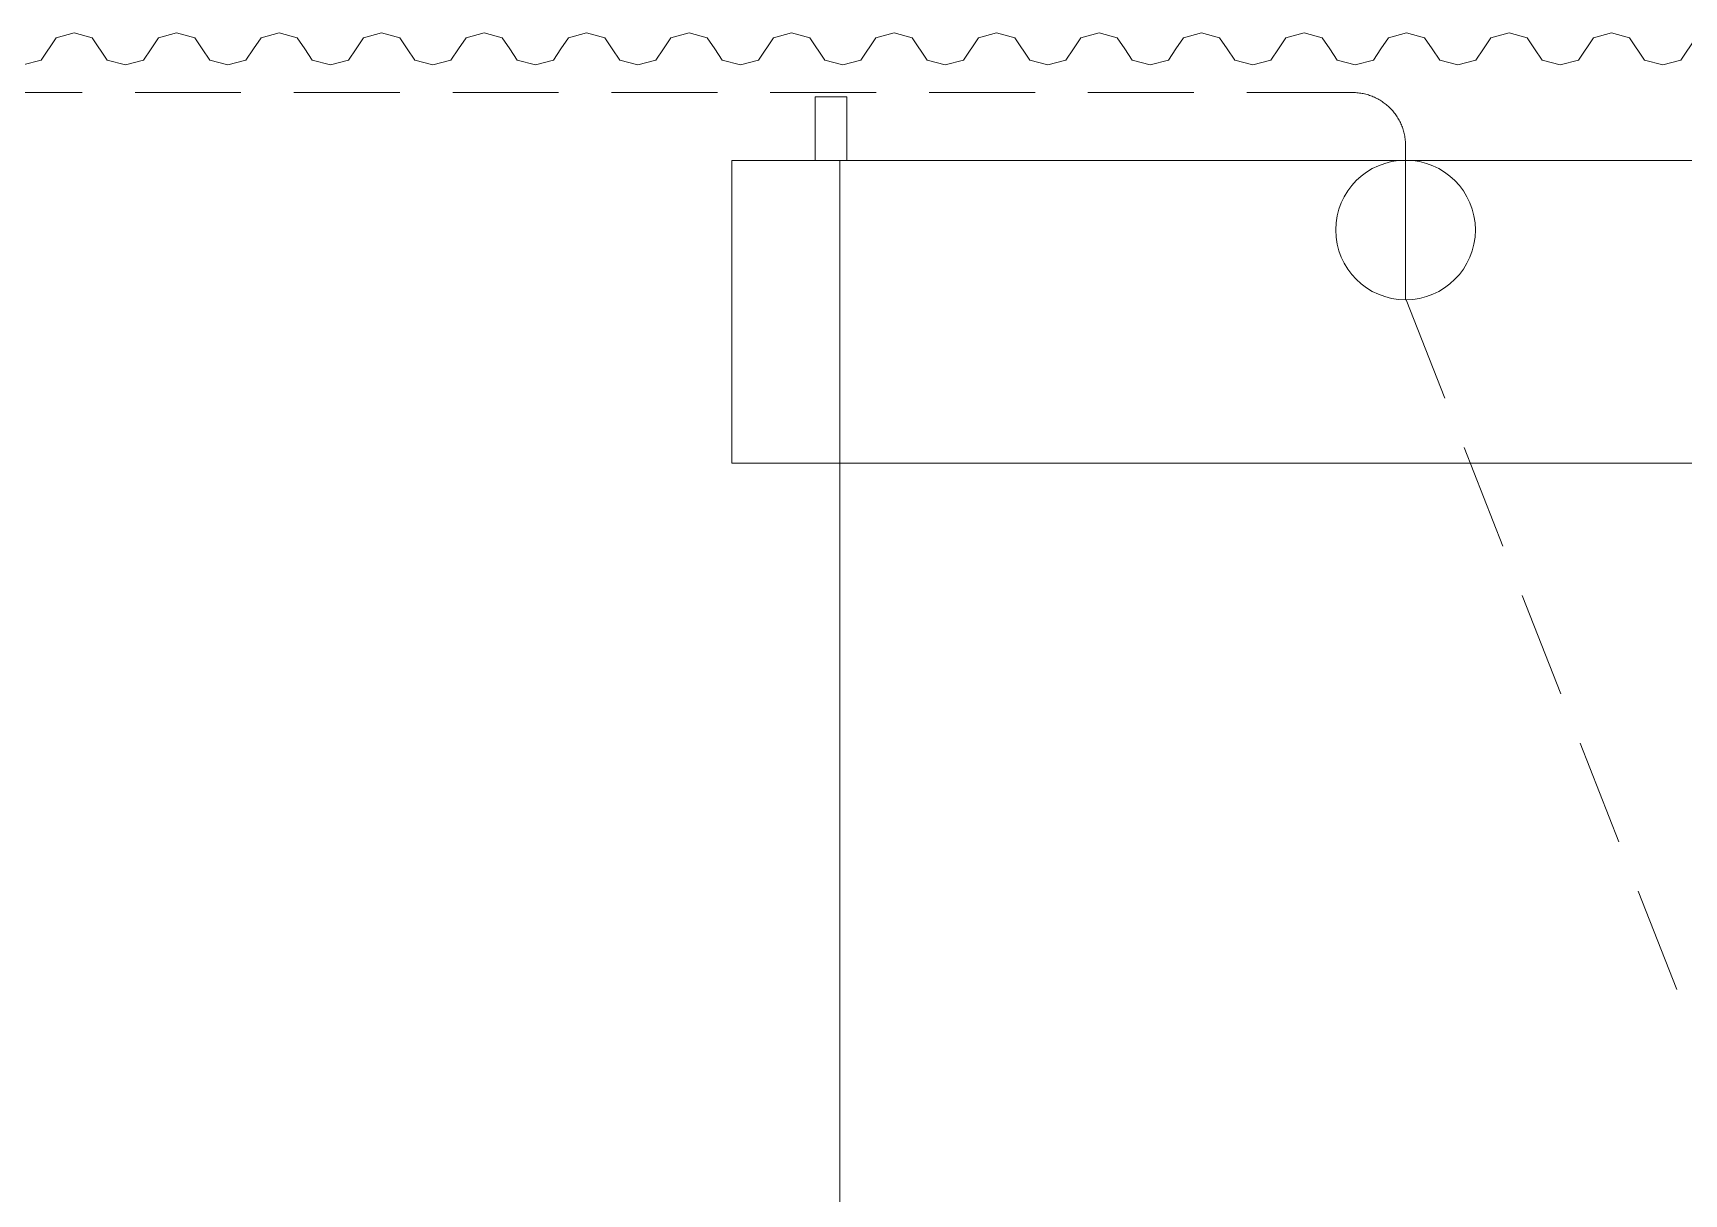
# Model space of a CAD drawing. Extents: x -28639 to -16277, y -1102 to 18050.
# Drawn here: x -21410 to -19851, y 2228 to 3324 of the extents above; entities that cross this region are included whole.
import ezdxf

# ---------------------------------------------------------------- set-up
doc = ezdxf.new("R2010")
doc.units = 0
doc.header["$LTSCALE"] = 5
doc.header["$MEASUREMENT"] = 0
doc.linetypes.add('HIDDEN', pattern=[0.375, 0.25, -0.125])
doc.layers.get('0').update_dxf_attribs({"color": 1, "linetype": 'CONTINUOUS', "lineweight": 13})
doc.layers.add('ArqElet', color=11, linetype='CONTINUOUS', lineweight=5)
doc.layers.add('Visto', color=144, linetype='CONTINUOUS', lineweight=9)

msp = doc.modelspace()

# ---------------------------------------------------------------- linework, layer by layer
at = {"color": 4, "linetype": 'HIDDEN', "ltscale": 80}
for p, q in [((-20164.1, 3267.9), (-21832.4, 3267.9)), ((-20113.7, 3072.2), (-19639, 1863.6))]:
    msp.add_line(p, q, dxfattribs=at)
for p, q in [((-20114.1, 3203.9), (-20114.1, 3217.9)), ((-20114.1, 3072.2), (-20114.1, 3203.9))]:
    msp.add_line(p, q)
msp.add_circle((-20114.1, 3138.1), 65.9)
msp.add_arc((-20164.1, 3217.9), 50, 0, 90, dxfattribs=at)
at = {"layer": 'ArqElet'}
for p, q in [((-21388.7, 3319.7), (-21371.6, 3324.2)), ((-21371.6, 3324.2), (-21354.5, 3319.7)), ((-21291.9, 3319.7), (-21274.8, 3324.2)), ((-21274.8, 3324.2), (-21257.7, 3319.7)), ((-21195.1, 3319.7), (-21178, 3324.2)), ((-21178, 3324.2), (-21160.9, 3319.7)), ((-21098.3, 3319.7), (-21081.2, 3324.2)), ((-21081.2, 3324.2), (-21064.1, 3319.7)), ((-21001.5, 3319.7), (-20984.4, 3324.2)), ((-20984.4, 3324.2), (-20967.3, 3319.7)), ((-20904.7, 3319.7), (-20887.6, 3324.2)), ((-20887.6, 3324.2), (-20870.5, 3319.7)), ((-20807.9, 3319.7), (-20790.8, 3324.2)), ((-20790.8, 3324.2), (-20773.7, 3319.7)), ((-20711.1, 3319.7), (-20694, 3324.2)), ((-20694, 3324.2), (-20676.9, 3319.7)), ((-20614.3, 3319.7), (-20597.2, 3324.2)), ((-20597.2, 3324.2), (-20580.1, 3319.7)), ((-20517.5, 3319.7), (-20500.4, 3324.2)), ((-20500.4, 3324.2), (-20483.3, 3319.7)), ((-20420.7, 3319.7), (-20403.6, 3324.2)), ((-20403.6, 3324.2), (-20386.5, 3319.7)), ((-20323.9, 3319.7), (-20306.8, 3324.2)), ((-20306.8, 3324.2), (-20289.7, 3319.7)), ((-20227.1, 3319.7), (-20210, 3324.2)), ((-20210, 3324.2), (-20192.9, 3319.7)), ((-20130.3, 3319.7), (-20113.2, 3324.2)), ((-20113.2, 3324.2), (-20096.1, 3319.7)), ((-20033.5, 3319.7), (-20016.4, 3324.2)), ((-20016.4, 3324.2), (-19999.3, 3319.7)), ((-19936.7, 3319.7), (-19919.6, 3324.2)), ((-19919.6, 3324.2), (-19902.5, 3319.7)), ((-21402.9, 3298.4), (-21388.7, 3319.7)), ((-21354.5, 3319.7), (-21340.3, 3298.4)), ((-21306.1, 3298.4), (-21299, 3309.1)), ((-21299, 3309.1), (-21291.9, 3319.7)), ((-21257.7, 3319.7), (-21250.6, 3309.1)), ((-21250.6, 3309.1), (-21243.5, 3298.4)), ((-21209.3, 3298.4), (-21202.2, 3309.1)), ((-21202.2, 3309.1), (-21195.1, 3319.7)), ((-21160.9, 3319.7), (-21153.8, 3309.1)), ((-21153.8, 3309.1), (-21146.7, 3298.4)), ((-21112.5, 3298.4), (-21105.4, 3309.1)), ((-21105.4, 3309.1), (-21098.3, 3319.7)), ((-21064.1, 3319.7), (-21057, 3309.1)), ((-21057, 3309.1), (-21049.9, 3298.4)), ((-21015.7, 3298.4), (-21008.6, 3309.1)), ((-21008.6, 3309.1), (-21001.5, 3319.7)), ((-20967.3, 3319.7), (-20960.2, 3309.1)), ((-20960.2, 3309.1), (-20953.1, 3298.4)), ((-20918.9, 3298.4), (-20911.8, 3309.1)), ((-20911.8, 3309.1), (-20904.7, 3319.7)), ((-20870.5, 3319.7), (-20863.4, 3309.1)), ((-20863.4, 3309.1), (-20856.3, 3298.4)), ((-20822.1, 3298.4), (-20815, 3309.1)), ((-20815, 3309.1), (-20807.9, 3319.7)), ((-20773.7, 3319.7), (-20766.6, 3309.1)), ((-20766.6, 3309.1), (-20759.5, 3298.4)), ((-20725.3, 3298.4), (-20711.1, 3319.7)), ((-20676.9, 3319.7), (-20662.7, 3298.4)), ((-20628.5, 3298.4), (-20614.3, 3319.7)), ((-20580.1, 3319.7), (-20565.9, 3298.4)), ((-20531.7, 3298.4), (-20517.5, 3319.7)), ((-20483.3, 3319.7), (-20469.1, 3298.4)), ((-20434.9, 3298.4), (-20427.8, 3309.1)), ((-20427.8, 3309.1), (-20420.7, 3319.7)), ((-20386.5, 3319.7), (-20379.4, 3309.1)), ((-20379.4, 3309.1), (-20372.3, 3298.4)), ((-20338.1, 3298.4), (-20331, 3309.1)), ((-20331, 3309.1), (-20323.9, 3319.7)), ((-20289.7, 3319.7), (-20282.6, 3309.1)), ((-20282.6, 3309.1), (-20275.5, 3298.4)), ((-20241.3, 3298.4), (-20234.2, 3309.1)), ((-20234.2, 3309.1), (-20227.1, 3319.7)), ((-20192.9, 3319.7), (-20185.8, 3309.1)), ((-20185.8, 3309.1), (-20178.7, 3298.4)), ((-20144.5, 3298.4), (-20137.4, 3309.1)), ((-20137.4, 3309.1), (-20130.3, 3319.7)), ((-20096.1, 3319.7), (-20089, 3309.1)), ((-20089, 3309.1), (-20081.9, 3298.4)), ((-20047.7, 3298.4), (-20040.6, 3309.1)), ((-20040.6, 3309.1), (-20033.5, 3319.7)), ((-19999.3, 3319.7), (-19992.2, 3309.1)), ((-19992.2, 3309.1), (-19985.1, 3298.4)), ((-19950.9, 3298.4), (-19936.7, 3319.7)), ((-19902.5, 3319.7), (-19888.3, 3298.4)), ((-19854.1, 3298.4), (-19839.9, 3319.7)), ((-21420, 3294), (-21402.9, 3298.4)), ((-21340.3, 3298.4), (-21323.2, 3294)), ((-21323.2, 3294), (-21306.1, 3298.4)), ((-21243.5, 3298.4), (-21226.4, 3294)), ((-21226.4, 3294), (-21209.3, 3298.4)), ((-21146.7, 3298.4), (-21129.6, 3294)), ((-21129.6, 3294), (-21112.5, 3298.4)), ((-21049.9, 3298.4), (-21032.8, 3294)), ((-21032.8, 3294), (-21015.7, 3298.4)), ((-20953.1, 3298.4), (-20936, 3294)), ((-20936, 3294), (-20918.9, 3298.4)), ((-20856.3, 3298.4), (-20839.2, 3294)), ((-20839.2, 3294), (-20822.1, 3298.4)), ((-20759.5, 3298.4), (-20742.4, 3294)), ((-20742.4, 3294), (-20725.3, 3298.4)), ((-20662.7, 3298.4), (-20645.6, 3294)), ((-20645.6, 3294), (-20628.5, 3298.4)), ((-20565.9, 3298.4), (-20548.8, 3294)), ((-20548.8, 3294), (-20531.7, 3298.4)), ((-20469.1, 3298.4), (-20452, 3294)), ((-20452, 3294), (-20434.9, 3298.4)), ((-20372.3, 3298.4), (-20355.2, 3294)), ((-20355.2, 3294), (-20338.1, 3298.4)), ((-20275.5, 3298.4), (-20258.4, 3294)), ((-20258.4, 3294), (-20241.3, 3298.4)), ((-20178.7, 3298.4), (-20161.6, 3294)), ((-20161.6, 3294), (-20144.5, 3298.4)), ((-20081.9, 3298.4), (-20064.8, 3294)), ((-20064.8, 3294), (-20047.7, 3298.4)), ((-19985.1, 3298.4), (-19968, 3294)), ((-19968, 3294), (-19950.9, 3298.4)), ((-19888.3, 3298.4), (-19871.2, 3294)), ((-19871.2, 3294), (-19854.1, 3298.4)), ((-20671.8, 3203.9), (-20671.8, 3263.9)), ((-20641.8, 3263.9), (-20641.8, 3203.9)), ((-20750.3, 3203.9), (-20648.3, 3203.9)), ((-20750.3, 2917.9), (-20750.3, 3203.9)), ((-20641.8, 3203.9), (-20671.8, 3203.9)), ((-20648.3, 2917.9), (-20648.3, 3203.9)), ((-20648.3, 3203.9), (-19448.3, 3203.9)), ((-20648.3, 2917.9), (-20648.3, 3203.9)), ((-20750.3, 2917.9), (-20648.3, 2917.9)), ((-20648.3, 2917.9), (-19448.3, 2917.9)), ((-20648.3, 2072.9), (-20648.3, 2917.9)), ((-20648.3, 2072.9), (-20648.3, 2917.9))]:
    msp.add_line(p, q, dxfattribs=at)
at = {"layer": 'Visto'}
msp.add_line((-20671.8, 3263.9), (-20641.8, 3263.9), dxfattribs=at)

doc.saveas('drawing.dxf')
